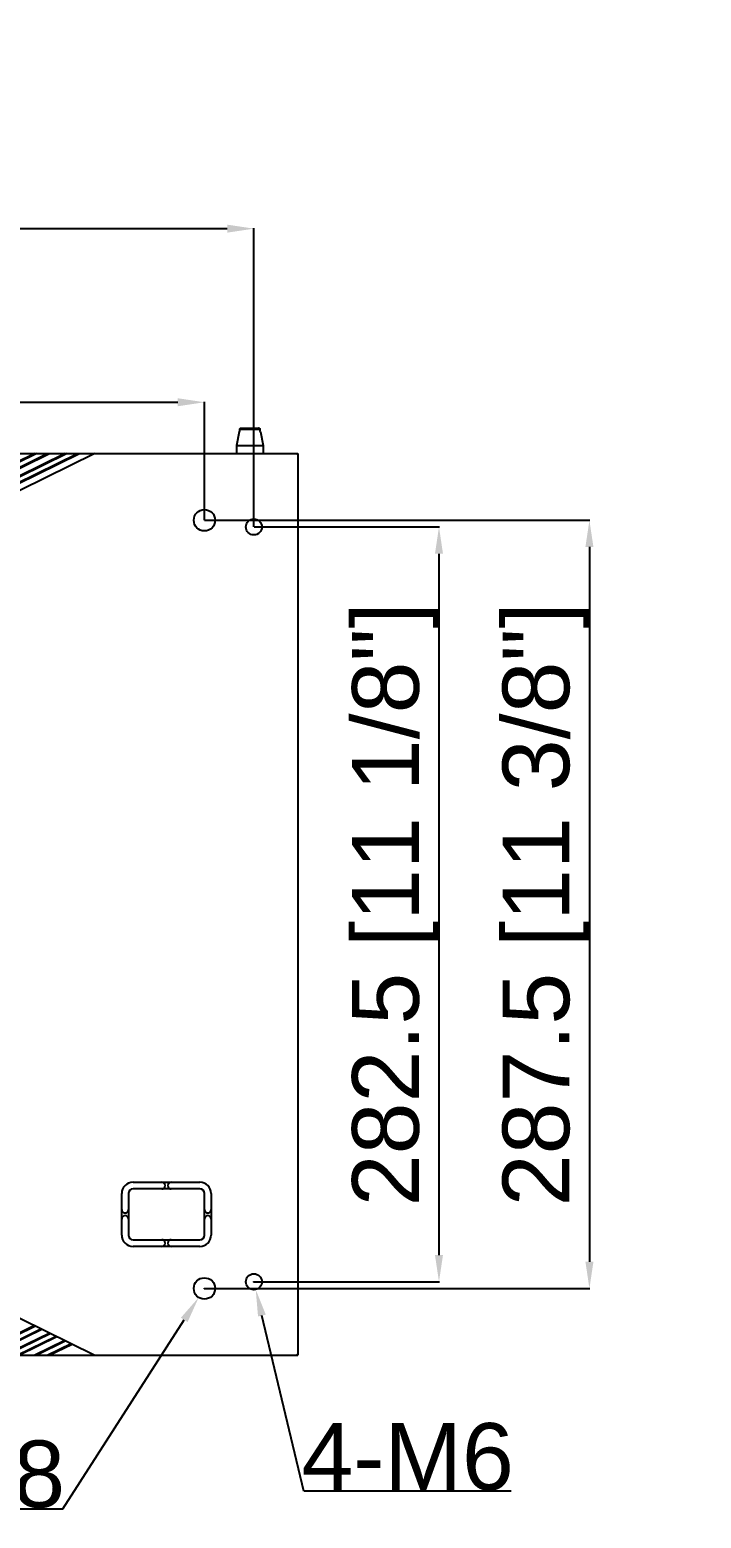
# Model space of a CAD drawing. Header units: millimetres. Extents: x 1927 to 14264, y 1863 to 5555.
# Drawn here: x 4354 to 4606, y 2750 to 3307 of the extents above; entities that cross this region are included whole.
import ezdxf

# ---------------------------------------------------------------- set-up
doc = ezdxf.new("R2010")
doc.units = ezdxf.units.MM
doc.styles.get("Standard").update_dxf_attribs({"font": 'arial.ttf'})
doc.dimstyles.new('缩小5倍', dxfattribs={"dimtxt": 25, "dimasz": 10, "dimexe": 0.18, "dimexo": 0.0625, "dimgap": 0.09, "dimtad": 1, "dimtoh": 1, "dimdec": 3, "dimzin": 9, "dimdsep": 46, "dimtxsty": 'Standard', "dimblk": '_FILLED', "dimcen": 0.09, "dimclrd": 256, "dimclre": 256, "dimclrt": 256, "dimazin": 2, "dimtfac": 1, "dimtdec": 3, "dimtofl": 0, "dimtmove": 0, "dimatfit": 3, "dimldrblk": '_FILLED', "dimfxl": 1, "dimtolj": 1, "dimtzin": 0, "dimarcsym": 0})

# ---------------------------------------------------------------- blocks, each defined once
blk = doc.blocks.new('_FILLED')
at = {"color": 0, "linetype": 'ByBlock'}
blk.add_solid([(0, 0), (-1, 0.15), (-1, -0.15)], dxfattribs=at)
blk = doc.blocks.new('*D374')
at = {"lineweight": -2, "transparency": 16777216}
for p, q in [((3871.18, 3120.57), (3871.18, 3232.33)), ((3881.18, 3232.15), (4428.18, 3232.15)), ((4438.18, 3120.57), (4438.18, 3232.33))]:
    blk.add_line(p, q, dxfattribs=at)
at = {"layer": 'Defpoints', "color": 0, "transparency": 16777216}
for p in [(4438.18, 3232.15), (3871.18, 3120.51), (4438.18, 3120.51)]:
    blk.add_point(p, dxfattribs=at)
at = {"lineweight": -2, "transparency": 16777216, "xscale": 10, "yscale": 10, "zscale": 10, "rotation": 180}
blk.add_blockref('_FILLED', (3871.18, 3232.15), dxfattribs=at)
at = {"lineweight": -2, "transparency": 16777216, "xscale": 10, "yscale": 10, "zscale": 10}
blk.add_blockref('_FILLED', (4438.18, 3232.15), dxfattribs=at)
at = {"lineweight": 5, "transparency": 16777216, "insert": (4154.68, 3248.43), "char_height": 25, "attachment_point": 5}
blk.add_mtext('\\A1;567 [1\'-10 3/8"]', dxfattribs=at)
blk = doc.blocks.new('*D375')
at = {"lineweight": -2, "transparency": 16777216}
for p, q in [((4438.24, 3120.51), (4507.68, 3120.51)), ((4507.5, 3110.51), (4507.5, 2848.01)), ((4438.24, 2838.01), (4507.68, 2838.01))]:
    blk.add_line(p, q, dxfattribs=at)
at = {"layer": 'Defpoints', "color": 0, "transparency": 16777216}
for p in [(4438.18, 3120.51), (4438.18, 2838.01), (4507.5, 2838.01)]:
    blk.add_point(p, dxfattribs=at)
at = {"lineweight": -2, "transparency": 16777216, "xscale": 10, "yscale": 10, "zscale": 10}
for p, rotation in [((4507.5, 3120.51), 90), ((4507.5, 2838.01), 270)]:
    blk.add_blockref('_FILLED', p, dxfattribs=dict(at, rotation=rotation))
at = {"lineweight": 5, "transparency": 16777216, "insert": (4491.23, 2979.26), "char_height": 25, "attachment_point": 5, "rotation": 90}
blk.add_mtext('\\A1;282.5 [11 1/8"]', dxfattribs=at)
blk = doc.blocks.new('*D376')
at = {"lineweight": -2, "transparency": 16777216}
for p, q in [((4419.59, 2835.51), (4419.77, 2835.51)), ((4419.68, 2835.42), (4419.68, 2835.6)), ((4366.57, 2753.07), (4412.1, 2823.74)), ((4288.89, 2753.07), (4366.57, 2753.07))]:
    blk.add_line(p, q, dxfattribs=at)
at = {"layer": 'Defpoints', "color": 0, "transparency": 16777216}
for p in [(4421.84, 2838.87), (4417.51, 2832.15)]:
    blk.add_point(p, dxfattribs=at)
at = {"lineweight": -2, "transparency": 16777216, "xscale": 10, "yscale": 10, "zscale": 10, "rotation": 57.20990330120437}
blk.add_blockref('_FILLED', (4417.51, 2832.15), dxfattribs=at)
at = {"lineweight": 5, "transparency": 16777216, "insert": (4327.69, 2765.93), "char_height": 25, "attachment_point": 5}
blk.add_mtext('\\A1;4-M8', dxfattribs=at)
blk = doc.blocks.new('*D377')
at = {"lineweight": -2, "transparency": 16777216}
for p, q in [((3889.68, 3123.07), (3889.68, 3167.36)), ((3899.68, 3167.18), (4409.68, 3167.18)), ((4419.68, 3123.07), (4419.68, 3167.36))]:
    blk.add_line(p, q, dxfattribs=at)
at = {"layer": 'Defpoints', "color": 0, "transparency": 16777216}
for p in [(4419.68, 3167.18), (3889.68, 3123.01), (4419.68, 3123.01)]:
    blk.add_point(p, dxfattribs=at)
at = {"lineweight": -2, "transparency": 16777216, "xscale": 10, "yscale": 10, "zscale": 10, "rotation": 180}
blk.add_blockref('_FILLED', (3889.68, 3167.18), dxfattribs=at)
at = {"lineweight": -2, "transparency": 16777216, "xscale": 10, "yscale": 10, "zscale": 10}
blk.add_blockref('_FILLED', (4419.68, 3167.18), dxfattribs=at)
at = {"lineweight": 5, "transparency": 16777216, "insert": (4154.68, 3183.45), "char_height": 25, "attachment_point": 5}
blk.add_mtext('\\A1;530 [1\'-8 7/8"]', dxfattribs=at)
blk = doc.blocks.new('*D378')
at = {"lineweight": -2, "transparency": 16777216}
for p, q in [((4419.74, 3123.01), (4564.02, 3123.01)), ((4563.84, 3113.01), (4563.84, 2845.51)), ((4419.74, 2835.51), (4564.02, 2835.51))]:
    blk.add_line(p, q, dxfattribs=at)
at = {"layer": 'Defpoints', "color": 0, "transparency": 16777216}
for p in [(4419.68, 3123.01), (4419.68, 2835.51), (4563.84, 2835.51)]:
    blk.add_point(p, dxfattribs=at)
at = {"lineweight": -2, "transparency": 16777216, "xscale": 10, "yscale": 10, "zscale": 10}
for p, rotation in [((4563.84, 3123.01), 90), ((4563.84, 2835.51), 270)]:
    blk.add_blockref('_FILLED', p, dxfattribs=dict(at, rotation=rotation))
at = {"lineweight": 5, "transparency": 16777216, "insert": (4547.56, 2979.26), "char_height": 25, "attachment_point": 5, "rotation": 90}
blk.add_mtext('\\A1;287.5 [11 3/8"]', dxfattribs=at)
blk = doc.blocks.new('*D379')
at = {"lineweight": -2, "transparency": 16777216}
for p, q in [((4438.09, 2838.01), (4438.27, 2838.01)), ((4438.18, 2837.92), (4438.18, 2838.1)), ((4456.91, 2759.6), (4441.2, 2825.36)), ((4534.52, 2759.6), (4456.91, 2759.6))]:
    blk.add_line(p, q, dxfattribs=at)
at = {"layer": 'Defpoints', "color": 0, "transparency": 16777216}
for p in [(4437.48, 2840.93), (4438.87, 2835.09)]:
    blk.add_point(p, dxfattribs=at)
at = {"lineweight": -2, "transparency": 16777216, "xscale": 10, "yscale": 10, "zscale": 10, "rotation": 103.434780434233}
blk.add_blockref('_FILLED', (4438.87, 2835.09), dxfattribs=at)
at = {"lineweight": 5, "transparency": 16777216, "insert": (4495.76, 2772.46), "char_height": 25, "attachment_point": 5}
blk.add_mtext('\\A1;4-M6', dxfattribs=at)

msp = doc.modelspace()

# ---------------------------------------------------------------- linework, layer by layer
at = {"color": 7, "linetype": 'Continuous'}
for p, q in [((4432.64422, 3156.10915), (4431.70268, 3151.00915)), ((4432.70542, 3156.10915), (4432.64422, 3156.10915)), ((4432.76776, 3156.44163), (4432.70542, 3156.10915)), ((4432.82972, 3156.77189), (4432.76776, 3156.44163)), ((4432.79851, 3156.60556), (4432.76776, 3156.44163)), ((4432.82972, 3156.77189), (4432.79851, 3156.60556)), ((4432.89129, 3157.09993), (4432.82972, 3156.77189)), ((4432.89129, 3157.09993), (4440.46407, 3157.09993)), ((4433.39257, 3157.50915), (4439.96279, 3157.50915)), ((4440.52564, 3156.77189), (4440.46407, 3157.09993)), ((4440.58759, 3156.44163), (4440.52564, 3156.77189)), ((4440.55684, 3156.60556), (4440.52564, 3156.77189)), ((4440.58759, 3156.44163), (4440.55684, 3156.60556)), ((4440.64993, 3156.10915), (4440.58759, 3156.44163)), ((4440.71114, 3156.10915), (4440.64993, 3156.10915)), ((4440.71114, 3156.10915), (4441.65268, 3151.00915)), ((3854.67768, 3148.00915), (4454.67768, 3148.00915)), ((4378.67768, 3148.00915), (4179.38819, 3050.14378)), ((4356.13409, 3148.00915), (4254.31591, 3098.00915)), ((4356.2073, 3148.00915), (4254.38912, 3098.00915)), ((4356.88696, 3148.00915), (4255.06878, 3098.00915)), ((4312.46235, 3124.25915), (4360.82599, 3148.00915)), ((4313.14202, 3124.25915), (4361.50565, 3148.00915)), ((4313.21522, 3124.25915), (4361.57886, 3148.00915)), ((4367.47735, 3148.00915), (4319.11371, 3124.25915)), ((4367.55055, 3148.00915), (4319.18692, 3124.25915)), ((4368.23021, 3148.00915), (4319.86658, 3124.25915)), ((4323.80561, 3124.25915), (4372.16924, 3148.00915)), ((4324.48527, 3124.25915), (4372.84891, 3148.00915)), ((4324.55847, 3124.25915), (4372.92211, 3148.00915)), ((4431.70268, 3151.00915), (4431.70268, 3148.00915)), ((4431.70268, 3151.00915), (4441.65268, 3151.00915)), ((4441.65268, 3151.00915), (4441.65268, 3148.00915)), ((4454.67768, 3147.50915), (4454.17768, 3148.00915)), ((4454.67768, 3148.00915), (4454.67768, 2810.50915)), ((4164.88661, 2915.49584), (4378.67768, 2810.50915)), ((4392.92768, 2875.25915), (4417.92768, 2875.25915)), ((4388.67768, 2855.50915), (4388.67768, 2871.00915)), ((4391.17768, 2871.00915), (4391.17768, 2855.50915)), ((4417.92768, 2872.75915), (4392.92768, 2872.75915)), ((4419.67768, 2855.50915), (4419.67768, 2871.00915)), ((4422.17768, 2871.00915), (4422.17768, 2855.50915)), ((4392.92768, 2853.75915), (4417.92768, 2853.75915)), ((4417.92768, 2851.25915), (4392.92768, 2851.25915)), ((4356.06241, 2821.61486), (4333.44715, 2810.50915)), ((4356.09902, 2821.59689), (4333.52035, 2810.50915)), ((4356.43885, 2821.43001), (4334.20002, 2810.50915)), ((4338.13905, 2810.50915), (4358.40836, 2820.46283)), ((4338.81871, 2810.50915), (4358.74819, 2820.29595)), ((4358.7848, 2820.27798), (4338.89191, 2810.50915)), ((4361.73404, 2818.82969), (4344.79041, 2810.50915)), ((4361.77064, 2818.81171), (4344.86361, 2810.50915)), ((4362.11047, 2818.64483), (4345.54327, 2810.50915)), ((4349.4823, 2810.50915), (4364.07999, 2817.67766)), ((4350.16196, 2810.50915), (4364.41982, 2817.51078)), ((4364.45642, 2817.4928), (4350.23517, 2810.50915)), ((4367.40567, 2816.04451), (4356.13366, 2810.50915)), ((4367.44227, 2816.02654), (4356.20686, 2810.50915)), ((4367.7821, 2815.85966), (4356.88653, 2810.50915)), ((4360.82556, 2810.50915), (4369.75162, 2814.89249)), ((4361.50522, 2810.50915), (4370.09145, 2814.7256)), ((4370.12805, 2814.70763), (4361.57842, 2810.50915)), ((3854.67768, 2810.50915), (4454.67768, 2810.50915)), ((4454.17768, 2810.50915), (4454.67768, 2811.00915))]:
    msp.add_line(p, q, dxfattribs=at)
for centre, radius in [((4419.67768, 3123.00915), 4), ((4438.17768, 3120.50915), 3), ((4419.67768, 2835.50915), 4), ((4438.17768, 2838.00915), 3)]:
    msp.add_circle(centre, radius, dxfattribs=at)
for centre, radius, start, end in [((4439.96273, 3156.98701), 0.52214, 77.0351551, 89.9936103), ((4392.92768, 2871.00915), 4.25, 90, 180), ((4403.67768, 2874.00915), 1.25, 270, 90), ((4407.17768, 2874.00915), 1.25, 90, 270), ((4417.92768, 2871.00915), 4.25, 0, 90), ((4392.92768, 2871.00915), 1.75, 90, 180), ((4417.92768, 2871.00915), 1.75, 0, 90), ((4389.92768, 2865.00915), 1.25, 180, 0), ((4420.92768, 2865.00915), 1.25, 180, 0), ((4389.92768, 2861.50915), 1.25, 0, 180), ((4420.92768, 2861.50915), 1.25, 0, 180), ((4392.92768, 2855.50915), 4.25, 180, 270), ((4392.92768, 2855.50915), 1.75, 180, 270), ((4403.67768, 2852.50915), 1.25, 270, 90), ((4407.17768, 2852.50915), 1.25, 90, 270), ((4417.92768, 2855.50915), 4.25, 270, 0), ((4417.92768, 2855.50915), 1.75, 270, 0)]:
    msp.add_arc(centre, radius, start, end, dxfattribs=at)
for points, knots in [([(4432.89129, 3157.09993), (4432.89304, 3157.10924), (4432.90111, 3157.14628), (4432.91347, 3157.18239), (4432.92496, 3157.2084)], [0, 0, 0, 0, 0.249865525, 1, 1, 1, 1]), ([(4432.92496, 3157.2084), (4432.93284, 3157.22622), (4432.95072, 3157.26096), (4432.97254, 3157.29336), (4432.98435, 3157.30886)], [0, 0, 0, 0, 0.500080684, 1, 1, 1, 1]), ([(4432.98435, 3157.30886), (4432.9961, 3157.32427), (4433.02143, 3157.35377), (4433.04998, 3157.38015), (4433.06496, 3157.39246)], [0, 0, 0, 0, 0.499977767, 1, 1, 1, 1]), ([(4433.06496, 3157.39246), (4433.08002, 3157.40485), (4433.11162, 3157.42789), (4433.14564, 3157.44717), (4433.16313, 3157.4558)], [0, 0, 0, 0, 0.50001342, 1, 1, 1, 1]), ([(4433.16313, 3157.4558), (4433.18098, 3157.46462), (4433.21775, 3157.48017), (4433.25608, 3157.49137), (4433.27548, 3157.49584)], [0, 0, 0, 0, 0.499911288, 1, 1, 1, 1]), ([(4433.27548, 3157.49584), (4433.28508, 3157.49805), (4433.32365, 3157.50579), (4433.36309, 3157.50915), (4433.39257, 3157.50915)], [0, 0, 0, 0, 0.250381625, 1, 1, 1, 1]), ([(4440.07987, 3157.49584), (4440.09928, 3157.49137), (4440.1376, 3157.48017), (4440.17438, 3157.46462), (4440.19223, 3157.4558)], [0, 0, 0, 0, 0.500088712, 1, 1, 1, 1]), ([(4440.19223, 3157.4558), (4440.20972, 3157.44717), (4440.24374, 3157.42789), (4440.27533, 3157.40485), (4440.2904, 3157.39246)], [0, 0, 0, 0, 0.49998658, 1, 1, 1, 1]), ([(4440.2904, 3157.39246), (4440.30537, 3157.38015), (4440.33393, 3157.35377), (4440.35925, 3157.32427), (4440.37101, 3157.30886)], [0, 0, 0, 0, 0.500022233, 1, 1, 1, 1]), ([(4440.37101, 3157.30886), (4440.38282, 3157.29336), (4440.40464, 3157.26096), (4440.42252, 3157.22622), (4440.43039, 3157.2084)], [0, 0, 0, 0, 0.499919316, 1, 1, 1, 1]), ([(4440.43039, 3157.2084), (4440.43423, 3157.19972), (4440.44855, 3157.16461), (4440.45882, 3157.12785), (4440.46407, 3157.09993)], [0, 0, 0, 0, 0.250396933, 1, 1, 1, 1])]:
    msp.add_open_spline(points, degree=3, knots=knots, dxfattribs=at)

# ---------------------------------------------------------------- dimensions: what is measured, and where the dimension line sits
at = {"color": 1, "lineweight": 5}
dim = msp.add_linear_dim(base=(4438.17768, 3232.15492), p1=(3871.17768, 3120.50915), p2=(4438.17768, 3120.50915), dimstyle='缩小5倍', dxfattribs=at)
dim.commit()
dim.dimension.update_dxf_attribs({"geometry": '*D374', "text_midpoint": (4154.67768, 3232.15492), "dimtype": 160})
dim = msp.add_linear_dim(base=(4419.67768, 3167.17561), p1=(3889.67768, 3123.00915), p2=(4419.67768, 3123.00915), dimstyle='缩小5倍', dxfattribs=at)
dim.commit()
dim.dimension.update_dxf_attribs({"geometry": '*D377', "text_midpoint": (4154.67768, 3183.4491)})
for base, p1, p2, picture, middle in [((4563.83527, 2835.50915), (4419.67768, 3123.00915), (4419.67768, 2835.50915), '*D378', (4563.83527, 2979.25915)), ((4507.50213, 2838.00915), (4438.17768, 3120.50915), (4438.17768, 2838.00915), '*D375', (4507.50213, 2979.25915))]:
    dim = msp.add_linear_dim(base=base, p1=p1, p2=p2, angle=90, dimstyle='缩小5倍', dxfattribs=at)
    dim.commit()
    dim.dimension.update_dxf_attribs({"geometry": picture, "text_midpoint": middle, "dimtype": 160})
for p1, p2, text, picture, middle in [((4421.84393, 2838.87179), (4417.51143, 2832.14651), '4-M8', '*D376', (4327.68586, 2753.07384)), ((4437.48066, 2840.92706), (4438.87469, 2835.09125), '4-M6', '*D379', (4495.75864, 2759.60408))]:
    dim = msp.add_diameter_dim_2p(p1=p1, p2=p2, text=text, dimstyle='缩小5倍', dxfattribs=at)
    dim.commit()
    dim.dimension.update_dxf_attribs({"geometry": picture, "text_midpoint": middle, "dimtype": 163})

doc.saveas('drawing.dxf')
